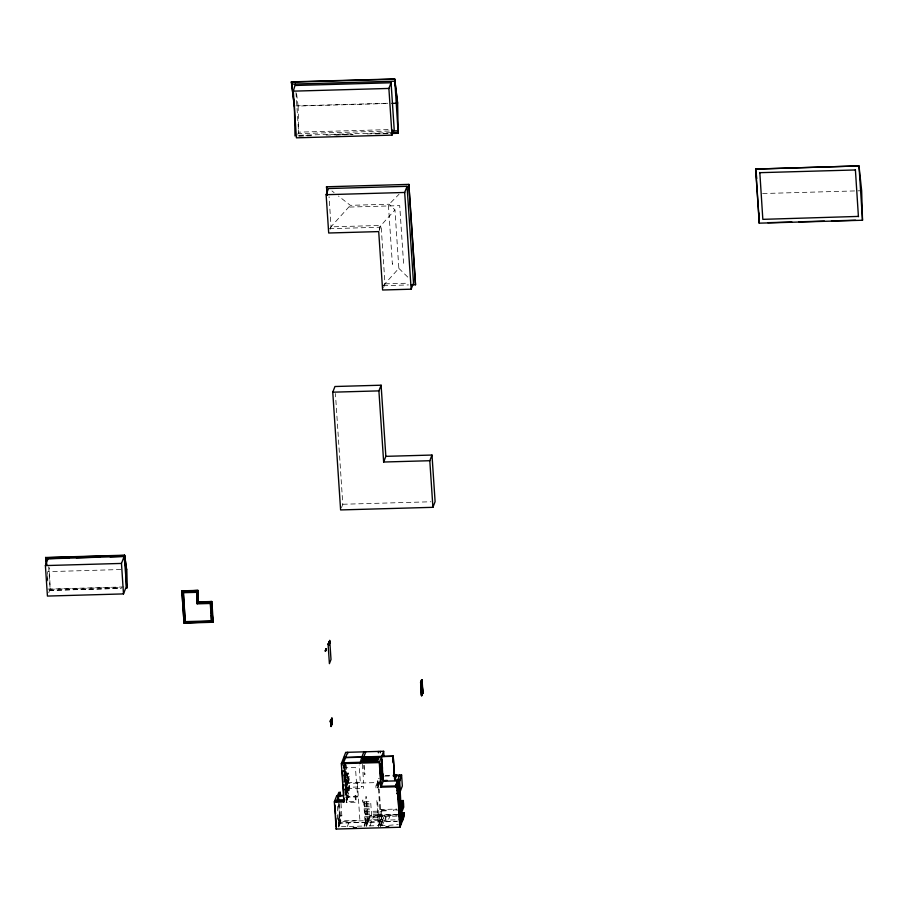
<?xml version="1.0" encoding="UTF-8"?>
<svg xmlns="http://www.w3.org/2000/svg" width="908" height="908" viewBox="0 0 908 908"><rect width="100%" height="100%" fill="white"/><g stroke="black" fill="none" stroke-linecap="round" stroke-linejoin="round"><path stroke-width="0.68" stroke-dasharray="4.54 3.41" d="M48.737 592.674L50.144 589.031L49.418 567.693M297.733 134.418L298.607 132.148L392.789 129.492M330.115 229.315L331.068 226.852L329.059 196.752M379.521 230.087L379.362 227.227L394.957 209.93L389.157 204.232L350.352 205.333L338.446 196.026M379.192 230.36L381.088 225.434L331.068 226.852M392.71 263.536L392.392 264.376L388.488 205.957L389.157 204.232L398.998 194.301M383.562 287.541L384.981 283.852L381.088 225.434M341.487 507.663L342.804 504.258L335.415 393.527M343.179 767.385L344.28 764.547L345.494 782.685M343.247 767.601L344.268 764.956M343.621 767.805L344.745 764.933M343.689 771.278L344.677 768.724M343.712 771.596L344.518 768.736M343.939 775.625L345.222 772.753L344.189 775.216M344.098 775.614L344.348 779.393M344.257 775.614L344.802 772.98M343.871 780.188C349.069 767.998 341.68 784.24 344.211 785.261M346.788 781.572L348.763 776.465L348.536 773.105L347.094 773.151L343.928 781.436L345.21 777.464M348.536 773.105L346.561 778.213L345.119 778.258M345.573 763.401L346.697 781.799L346.368 782.651L344.926 782.696L345.256 781.845L347.174 781.788L347.299 783.638L345.029 789.404L345.165 791.526M344.245 786.215L345.857 782.242M345.108 784.535L345.437 782.469M345.154 784.796L345.971 782.662L344.756 764.536L343.451 767.85L355.459 767.51L356.447 782.174L360.283 782.072L359.148 765.115M347.094 773.151L347.571 780.21L345.596 785.318L347.038 785.272L349.012 780.165L348.888 778.315L346.913 783.422L347.616 795.544L346.141 799.38M347.174 781.788L345.21 786.895L345.335 788.757M347.321 776.51L349.239 776.454L347.265 781.561L345.346 781.618M346.822 783.661L344.847 788.768L363.506 788.235L363.382 786.385L361.452 786.442L361.577 788.292M344.881 789.404L345.789 786.668L346.152 792.219M347.389 783.411L349.364 778.304L349.239 776.454M345.165 789.393L346.345 786.646L346.72 792.207M344.972 790.618L346.504 786.646L345.063 786.68L345.494 794.262L346.209 789.892M346.073 789.903L345.346 794.262M345.346 792.128L347.934 785.76L349.376 785.726L349.682 790.21L347.707 795.317M345.63 792.128L345.925 789.903M346.209 792.026L345.176 794.772L345.358 789.2M349.376 785.726L347.401 790.857L345.959 790.902M347.934 785.76L348.241 790.244L346.175 795.59L348.093 795.533L348.218 797.383L346.243 802.49L356.254 802.207L355.709 794.023L354.983 794.046L355.482 801.537L346.198 801.798L346.243 802.49M346.254 795.385L348.184 795.306M338.366 820.049L340.341 814.941M346.13 800.64L348.093 795.533M339.592 803.659L340.409 815.895L338.434 821.002L359.886 820.401M346.266 801.231L347.741 797.394M338.298 825.02L339.785 821.195L338.582 803.205M341.011 803.398L341.839 815.861L339.876 820.968L338.673 802.978M366.162 820.673L364.097 826.019L338.321 826.757L340.386 821.411L400.349 819.708M338.423 826.882L339.91 823.045M338.832 827.075L340.477 822.796M347.367 826.496L349.432 821.15M375.991 787.883L375.867 786.033L377.841 780.925L377.966 782.775L375.991 787.883L379.192 787.792M379.76 780.869L377.785 785.976L375.867 786.033M377.864 786.442L379.294 782.605M377.433 787.838L379.408 782.73L377.966 782.775M379.885 782.719L377.91 787.826L377.297 778.542L379.294 778.485M364.097 826.019L366.038 820.446L367.956 820.401L368.081 822.251M364.607 826.337L366.128 820.219L368.046 820.162M367.956 820.401L365.992 825.508L364.063 825.565M382.54 815.168L378.511 825.61L366.015 825.974L370.055 815.52L382.54 815.168L379.011 825.94M366.128 826.098L367.604 822.262M366.526 826.291L370.055 815.52M369.942 825.86L373.971 815.407M380.452 820.038L378.477 825.156L380.395 825.1L382.37 819.992L380.452 820.038L380.577 821.899M396.978 814.76L384.459 815.112L380.429 825.565L387.296 825.361M380.531 825.69L382.018 821.854M380.929 825.883L384.459 815.112M382.211 825.849L385.832 816.462M384.583 821.558L386.558 816.44M390.304 814.953L388.34 820.06L388.295 819.356M330.251 227.624L350.352 205.333L349.694 207.058L399.713 205.639L403.617 264.058M383.255 285.634L398.85 268.348L394.957 209.93M295.792 105.861L387.739 103.262M296.587 93.66L298.119 106.043L387.739 103.512M295.963 92.548L298.709 133.601L391.132 130.979M299.141 135.258L391.087 132.659M297.847 135.882L311.989 135.485M326.131 135.088L353.008 134.327M367.161 133.919L389.793 133.283M299.163 136.098L311.887 135.735M335.937 135.054L352.917 134.577M375.549 133.93L391.11 133.499M762.629 193.54L861.658 190.737M329.309 228.714L379.362 227.227M384.981 283.852L408.078 283.194M383.233 285.714L408.521 284.919M342.804 504.258L430.914 501.772M120.889 569.52L47.67 571.677L47.772 581.052M47.852 589.099L124.805 586.92M50.053 589.292L121.888 587.249M49.214 590.348L121.173 588.327M49.236 590.427L121.002 588.395M344.654 769.133L344.03 771.584M344.291 775.523L344.473 779.484L343.78 767.805L345.165 764.525L346.368 782.651M385.264 775.432L393.312 775.205M345.528 776.749L344.507 779.393M384.697 776.147L391.791 775.943M347.446 778.36L349.364 778.304M347.571 780.21L349.012 780.165M345.381 782.083L346.822 782.038M347.344 782.719L363.597 782.253M345.471 783.468L381.973 782.435M345.381 783.695L347.299 783.638M357.434 783.593L356.685 783.15M345.233 787.361L361.486 786.907M357.775 788.689L357.048 788.7L357.548 796.202L348.263 796.464M344.075 789.234L345.517 789.2L345.891 794.75M346.447 789.279L345.585 791.515M378.5 789.268L379.226 789.245L380.577 809.527M348.241 790.244L349.682 790.21M345.88 791.106L347.321 791.061L345.346 796.168L344.983 791.992M345.585 797.235L358.32 796.872M348.218 797.383L346.3 797.44L344.132 763.446M364.403 801.798L370.657 801.628L371.837 819.447M364.414 801.98L362.496 802.036L362.371 800.186L364.301 800.13L366.015 825.974M364.517 803.421L370.759 803.24M364.619 805.044L370.873 804.863M364.732 806.667L370.975 806.486M364.834 808.279L371.088 808.109M364.948 809.902L371.19 809.72M379.85 809.55L396.887 809.073M381.825 810.265L387.671 810.106L387.716 810.799L381.871 810.957M397.182 809.834L393.436 809.936L393.482 810.628L397.227 810.526M365.061 811.525L377.546 811.173M379.975 811.4L381.905 811.343L381.78 809.493M365.164 813.148L377.649 812.785M365.277 814.76L377.762 814.408M340.409 815.895L341.839 815.861M377.796 814.885L397.568 814.328M379.76 815.532L397.613 815.021M365.379 816.383L377.864 816.031M370.146 816.905L382.631 816.553M384.561 816.496L397.125 816.144M377.921 816.746L379.839 816.689L379.714 814.839M365.493 818.006L377.978 817.654M365.595 819.629L378.08 819.266M380.543 819.81L382.461 819.754L382.586 821.615M338.344 821.241L340.262 821.184L338.321 826.757M365.652 820.412L364.925 820.435L363.699 802.002M397.795 821.184L338.468 823.091L337.243 803.126M338.468 823.091L396.592 821.445M388.669 825.327L398.249 824.589M331.953 190.941L334.121 192.632M398.85 268.348L408.668 277.973M382.37 819.992L382.495 821.842M381.417 811.366L381.984 819.776M377.932 780.698L380.668 821.661M380.395 825.1L380.52 826.95M379.362 816.701L379.919 825.111M378.511 814.873L377.535 800.175L376.809 800.198L378.602 827.006M364.392 765.342L365.005 774.569L364.29 774.581L363.677 765.365M368.171 822.024L366.48 796.645L365.765 796.656L367.331 820.185M362.406 764.32L363.643 782.957M366.038 820.446L366.162 822.308M357.4 783.127L359.92 820.855M346.152 764.842L348.309 797.156M346.504 786.646L346.879 792.196L345.063 792.139L346.027 787.168M344.586 764.945L344.802 768.815M345.119 772.969L345.369 776.749M344.064 767.362L344.87 779.473M343.723 764.57L344.926 782.696M343.894 774.376L344.325 780.891M340.352 820.945L340.386 823.034M337.072 815.236L337.345 819.379M48.669 566.864L50.144 589.031M298.119 106.043L298.709 133.601M47.67 575.581L47.715 580.938M346.073 792.037L345.21 794.262L346.073 792.037"/><path stroke-width="1.36" d="M397.897 790.448L397.693 790.811M328.594 643.488C327.652 645.248 331.704 641.32 329.105 642.024M329.139 644.691L329.048 641.979M329.048 644.612L328.492 643.92M329.32 644.056L328.934 642.535M329.456 643.454L329.264 644.589M329.604 643.261L329.048 642.58L328.469 644.385M329.229 642.875L329.763 642.092M325.064 651.047L326.04 648.902M325.824 650.253L325.563 651.07M326.006 649.719L326.154 648.709M325.529 650.934L325.802 650.241M325.7 649.992L325.734 648.97M325.79 649.753L326.108 648.857M326.426 648.948L326.029 649.606L325.734 649.05M46.614 564.583L45.616 557.433L46.717 565.173M126.802 588.055L126.484 569.441L124.623 555.197L45.616 557.501M328.775 643.068L328.98 642.546M329.57 643.352L329.706 642.909M325.609 650.389L325.439 651.002M110.095 556.797L124.623 556.377L45.718 558.874L45.718 557.58M45.718 558.874L48.113 558.545L45.4 565.582L47.432 596.068L123.499 593.911L126.212 586.874L126.042 569.452L124.18 556.4L121.468 563.425L123.499 593.911M294.271 106.157L291.4 81.879L394.674 78.951L397.636 102.979L398.181 133.294L391.11 133.499M295.497 85.465L391.076 82.764L394.185 129.447L391.995 135.122L296.417 137.823L293.307 91.152L295.395 84.024M124.521 556.638L124.521 555.344M295.009 135.962L294.374 105.907L291.4 81.879M327.073 195.175L326.539 186.708L327.096 195.095M326.131 194.698L328.503 188.535L407.056 186.31L413.515 283.046L411.142 289.198L382.609 290.004L378.715 231.597L328.685 233.004L326.131 194.698L404.684 192.473L407.056 186.31M181.872 590.949L184.052 623.138L181.884 590.847L197.967 590.382L198.364 602.39L211.859 601.516L198.738 601.879M182.156 591.335L197.967 590.382M212.506 622.059L184.733 622.616L182.372 591.721M391.995 135.122L388.885 88.439L391.076 82.764M184.018 623.126L213.244 622.252L211.859 601.516M184.335 622.911L184.801 622.536M196.4 592.345L183.268 592.708L185.232 622.116L211.485 621.367L210.293 603.468L197.161 603.843L196.593 591.846M196.843 591.868L197.32 591.278M391.938 103.387L397.545 103.228L394.674 78.951L398.181 133.294M185.232 622.116L183.461 592.22M197.581 590.938L198.126 602.696M197.161 603.843L196.764 594.411M211.212 602.401L197.615 603.366L198.08 602.776M197.104 591.528L197.967 602.912M210.747 602.991L212.018 621.764M211.473 602.061L212.812 622.196L211.416 602.129L198.284 602.503M211.485 621.367L211.314 615.374M212.245 621.912L210.996 602.651L197.751 603.196M411.301 284.919L415.546 284.726L408.85 184.381L326.505 186.787M431.992 455.044L435.102 501.647L432.912 507.322L340.614 509.933L332.759 392.188L334.95 386.513L381.099 385.208L385.843 456.349L383.653 462.024L429.802 460.719L431.992 455.044L385.843 456.349M415.512 284.794L408.85 184.381M383.653 462.024L378.908 390.883L381.099 385.208M330.364 720.929L331.931 718.08L332.305 723.631L331.216 726.468L330.364 720.929L331.216 726.468M330.955 721.338L331.931 718.08M330.875 721.349L331.749 718.886M330.739 723.608L330.909 726.071M330.898 723.597L331.919 720.952L331.761 718.489M331.034 723.812L331.726 721.054M331.431 724.312L330.75 726.082L332.192 723.199L331.988 721.349M330.728 726.479L331.874 723.211M338.571 795.805L336.3 802.229L343.905 802.014L341.351 763.662L345.71 752.357L383.653 751.279L384.005 756.534M342.293 763.39L343.769 759.553M343.599 762.754L345.562 757.647M345.664 757.42L347.628 752.312L347.719 753.685M401.688 815.259L402.664 812.705L404.105 812.66L404.332 815.94L399.963 827.245L336.164 829.049L334.348 801.821L336.743 795.624L343.735 795.431M337.356 796.202L338.832 792.366L340.273 792.332L340.557 796.486M336.3 802.229L337.174 799.959L344.779 799.744M338.798 796.157L340.273 792.332M337.708 800.209L338.661 795.578M343.905 802.014L344.03 798.053M361.815 757.181L359.943 763.673M361.906 756.954L363.881 751.847M361.77 762.243L363.745 757.136M363.836 756.897L365.799 751.79M336.164 829.049L336.493 828.198M362.281 761.551L363.37 758.713L375.867 758.362L374.573 761.574M362.576 761.449L363.597 758.804L369.511 758.634L368.296 761.585M362.598 761.755L363.62 759.111M362.894 761.733L363.847 759.27M365.584 761.426L366.571 758.872L369.522 758.782M365.595 761.653L366.787 758.963L365.856 761.653M368.285 761.347L369.25 759.122M368.523 761.744L369.772 758.623L375.56 758.464M368.784 761.733L370.033 759.179M369.079 761.63L370.021 759.099M371.497 761.256L372.473 759.111M371.52 761.562L372.745 758.691L369.783 758.782L368.761 761.426L374.561 761.415M371.781 761.562L372.757 758.85M374.346 761.483L375.299 759.031M374.255 761.891L376.23 756.784M374.8 761.664L375.889 758.827L363.404 759.179M376.173 761.835L378.148 756.716M377.376 761.789L379.351 756.682M380.929 787.191L379.294 762.584L381.587 756.625L383.233 781.232L380.929 787.191L395.343 786.782L397.148 782.106M381.678 756.387L383.653 751.279M379.873 766.08L380.793 763.696L381.701 776.839M380.543 765.864L381.519 763.31L382.427 776.817L381.439 779.37L380.543 764.774M379.816 772.492L381.008 769.905L379.839 772.776M380.157 772.765L381.212 770.097L380.407 764.695M381.258 773.673L381.076 770.381M380.736 779.019L381.167 776.658M421.959 695.687L420.586 682.203L421.482 695.71L422.946 693.133L422.05 679.638L420.631 682.396L421.55 680.013M421.38 688.786L420.847 682.589L421.709 680.013L421.391 688.423M420.847 682.589L422.05 679.638M393.312 775.205L401.597 774.967L399.531 780.312L394.73 780.449L393.209 756.069L343.735 757.465M421.164 685.585L422.084 683.202L422.299 686.403L421.13 689.274L421.63 691.907M421.153 688.423L422.254 686.21L421.562 689.07M421.46 692.271C423.798 686.312 420.154 693.167 421.664 695.335M421.618 692.271L422.538 689.887L422.322 686.686M421.482 695.71L422.583 692.952L422.379 689.887M394.515 778.962L395.99 775.126M394.674 778.95L396.149 775.126M394.73 780.449L396.796 775.103M395.343 786.782L397.613 780.369M397.704 780.131L399.679 775.023L399.724 775.716L393.209 775.909M399.963 827.245L397.227 786.271L399.531 780.312M398.68 783.456L397.681 787.27L397.556 785.42L395.638 785.477L395.763 787.327M398.124 785.284L397.182 787.815L398.079 785.647M397.307 788.643L399.179 782.174M397.284 788.825L398.158 786.737M397.114 790.403L398.101 788.076M398.101 789.915L397.976 787.043M398.147 789.642L398.033 785.624M397.057 793.399L398.544 789.529L398.476 783.672M397.08 793.785L398.612 789.812L398.181 783.32L399.214 783.298L399.645 789.778L398.113 793.751L397.398 793.774L398.544 789.529M397.398 793.774L398.93 789.801L398.499 783.32M398.306 796.532L400.269 791.424M400.36 791.14L402.335 786.033L401.597 774.967M398.044 798.7L399.134 796.475M398.067 798.995L399.168 796.395L399.395 799.812M398.306 798.995L398.918 796.781M399.611 803.625L399.418 800.118M400.871 803.137L401.858 800.584L403.3 800.538L403.742 807.11L401.767 812.217M399.111 809.187L400.031 806.803L399.577 800.107M399.089 809.573L400.076 807.019L399.202 793.887M399.27 810.98L400.803 807.008L399.838 792.559M401.325 805.646L403.3 800.538M399.486 814.272L401.461 809.164M401.552 808.937L403.515 803.83M399.702 817.552L401.676 812.444M400.076 823.113L401.608 819.141L401.234 813.579M402.142 817.768L404.105 812.66M400.167 824.532L402.142 819.425M402.233 819.198L404.208 814.09M401.291 822.569L399.815 826.405L397.556 785.42M403.356 817.234L402.358 821.048M755.638 169.081L858.991 165.914L861.658 190.737L862.509 220.247L759.247 223.164L755.638 169.081L858.991 165.914L862.509 220.247M858.514 216.41L762.834 219.35L759.814 172.441M759.247 223.164L759.02 213.176M858.423 216.649L855.393 169.728M328.889 643.17L328.242 643.897L328.685 643.454M329.854 642.558L328.878 642.887M329.093 644.442L329.184 644.181M197.354 591.199L182.349 591.607M326.301 649.424L326.006 648.845M197.774 603.173L210.826 602.878M212.256 621.889L184.63 622.695L182.599 591.971L197.07 591.562L182.587 591.993M196.888 591.8L197.615 603.366M329.161 641.888L328.878 643.046M329.071 642.365L329.831 642.092M328.81 643.443L329.377 642.183M329.309 643.329L329.945 642.773M328.503 643.534L329.627 643.068M329.195 644.544L328.265 644.215M291.309 82.129L394.571 79.2M291.559 84.138L394.821 81.209M293.307 91.152L388.885 88.439M392.528 130.945L398.124 130.786M392.506 132.625L398.169 132.454M391.212 133.238L398.283 133.045M759.724 172.679L855.302 169.966M767.816 222.687L791.867 222.006M798.938 221.813L824.407 221.087M831.478 220.894L855.529 220.213M332.759 392.188L378.908 390.883M45.638 557.762L124.453 555.526M49.52 558.511L69.246 557.955M76.283 557.75L100.232 557.069M45.4 565.582L121.468 563.425M126.042 569.452L126.621 569.361L124.623 555.197M126.655 586.863L124.18 556.4M185.425 621.617L211.678 620.879M421.834 683.576L420.983 685.79M421.982 686.414L421.13 689.274M422.413 692.952L421.494 695.335L422.526 692.747L421.516 694.972L421.403 689.07M422.946 693.133L421.573 679.649M331.919 718.478L330.421 721.145L331.227 726.071M331.749 721.361L330.796 723.824M343.644 757.703L393.119 756.296M392.665 757.476L393.3 757.454M366.208 759.474L363.427 759.553L363.336 758.169L375.821 757.817L375.923 759.202L368.977 759.394M362.247 761.006L374.732 760.654L374.822 762.039M365.538 761.369L368.489 761.279M369.216 761.358L374.766 761.199M341.351 763.662L379.294 762.584M381.235 770.381L381.224 776.851M380.985 776.851L382.427 776.817M401.234 776.839L399.27 781.947M387.319 780.426L383.289 780.54L382.847 773.775M383.233 781.232L397.647 780.823M395.672 785.931L381.258 786.339L379.623 761.733L341.669 762.799L341.862 765.546M395.309 786.328L397.227 786.271M397.772 788.95L397.749 790.834M397.352 789.869L397.398 791.742L397.239 790.176M398.203 789.824L399.645 789.778M336.652 795.862L343.451 795.669M338.695 797.655L338.4 800.436M334.677 800.97L344.234 801.162M334.348 801.821L336.266 801.764M403.163 805.691L401.188 810.799M400.803 807.008L399.361 807.053L399.1 803.115M401.098 811.037L399.134 816.144M401.608 819.141L400.167 819.175L399.985 816.405M401.79 821.297L399.622 780.074L394.821 780.21L393.209 756.069M353.337 827.721L356.345 827.631M386.002 826.791L388.749 826.711M328.798 644.374L328.605 643.704M756.171 172.974L756.761 178.49M755.728 168.843L759.338 222.925M429.802 460.719L432.912 507.322M404.684 192.473L411.142 289.198M420.79 682.396L421.006 685.597M398.726 793.898L399.815 809.561M400.258 816.133L400.621 821.695M398.703 794.114L398.998 798.677M398.487 793.91L398.657 796.543M398.124 795.136L398.396 799.074M392.755 758.816L393.016 762.822M393.641 772.197L393.913 776.215M381.882 759.417L382.484 768.361M380.214 751.381L380.304 752.766M380.168 764.706L380.441 768.758M378.284 751.438L378.386 752.823M342.225 771.028L342.793 779.575M343.122 784.546L343.689 792.945M334.95 805.055L335.54 813.886M335.812 818.04L336.403 826.836M210.486 602.98L211.121 612.616M126.632 569.327L126.825 588.168M329.729 640.435L328.117 644.601L329.4 663.657L331 659.492L329.729 640.435M380.838 766.908L380.134 772.481L381.054 770.097L380.838 766.908"/></g></svg>
